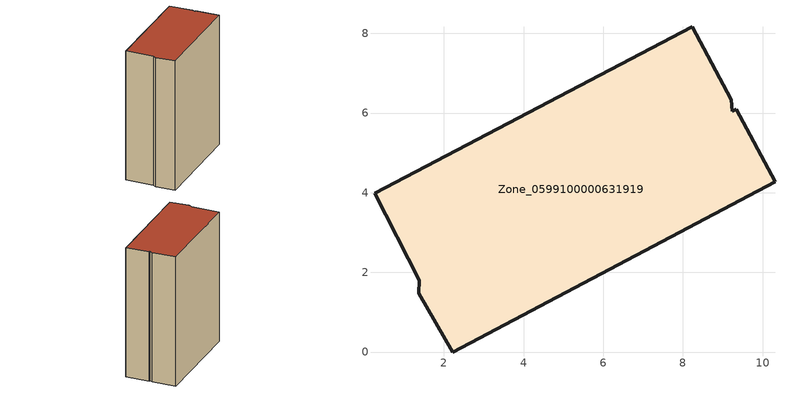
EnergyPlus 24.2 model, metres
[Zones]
Zone_0599100000631919
 floor ground (C_G): 9.23,6.04 9.34,6.1 10.31,4.27 2.22,0 1.37,1.48 1.37,1.8 0.26,3.98 8.24,8.16 9.21,6.33 z1.31
 wall outside (C_F): 9.21,6.33 8.24,8.16 0.26,3.98 1.37,1.8 1.37,1.48 2.22,0 10.31,4.27 9.34,6.1 9.23,6.04 9.21,6.33 z1.31:13.1
 roof outside (C_R): 9.34,6.1 9.23,6.04 9.21,6.33 8.24,8.16 0.26,3.98 1.37,1.8 1.37,1.48 2.22,0 10.31,4.27 z13.1
[BUILDING]
Pand.0599100000631919: North Axis=0; Terrain=City; Loads Convergence Tolerance Value=0.04; Temperature Convergence Tolerance Value=0.4; Solar Distribution=FullExterior; Maximum Number of Warmup Days=25; Minimum Number of Warmup Days=1
[Site:Location]
Rotterdam.The.Hague.AP_ZH_NLD Design_Conditions: Latitude=51.96; Longitude=4.45; Time Zone=1; Elevation=-4.5
[SITE:GROUNDTEMPERATURE:BUILDINGSURFACE]
18, 18, 18, 18, 18, 18, 18, 18, 18, 18, 18, 18
[MATERIAL] Thermal Absorptance=0.9; Solar Absorptance=0.7; Visible Absorptance=0.7
Name | Roughness | Thickness | Conductivity | Density | Specific Heat
G.TI.1946 | MediumSmooth | 0.15 | 1 | 540 | 1210
F.TI.1946 | Rough | 0.3 | 0.857143 | 1920 | 840
R.TI.1946 | MediumRough | 0.2 | 0.1 | 1500 | 1000
[CONSTRUCTION]
C_G: G.TI.1946
C_F: F.TI.1946
C_R: R.TI.1946
[ZONE]
Zone_0599100000631919: Type=1; Multiplier=1; Ceiling Height=Autocalculate; Volume=Autocalculate; Floor Area=autocalculate; Part of Total Floor Area=Yes
[ZONEINFILTRATION:DESIGNFLOWRATE]
Infil_Zone_0599100000631919: Zone or ZoneList or Space or SpaceList=Zone_0599100000631919; Schedule=AlwaysOn; Design Flow Rate Calculation Method=Flow/Area; Flow Rate per Floor Area=0.003; Constant Term Coefficient=1; Temperature Term Coefficient=0; Velocity Term Coefficient=0; Velocity Squared Term Coefficient=0
[HVACTEMPLATE:ZONE:IDEALLOADSAIRSYSTEM]
Zone_0599100000631919: Maximum Heating Supply Air Temperature=50; Minimum Cooling Supply Air Temperature=13; Maximum Heating Supply Air Humidity Ratio=0.0156; Minimum Cooling Supply Air Humidity Ratio=0.0077; Heating Limit=NoLimit; Cooling Limit=NoLimit; Dehumidification Control Type=ConstantSensibleHeatRatio; Cooling Sensible Heat Ratio=0.7; Dehumidification Setpoint=60; Humidification Control Type=None; Humidification Setpoint=30; Outdoor Air Method=None; Outdoor Air Flow Rate per Person=0.00944; Outdoor Air Flow Rate per Zone Floor Area=0; Outdoor Air Flow Rate per Zone=0; Demand Controlled Ventilation Type=None; Outdoor Air Economizer Type=NoEconomizer; Heat Recovery Type=None; Sensible Heat Recovery Effectiveness=0.7; Latent Heat Recovery Effectiveness=0.65
[ZONECONTROL:THERMOSTAT]
ThermostatControl_Zone_0599100000631919: Zone or ZoneList=Zone_0599100000631919; Control Type Schedule=DualSetpointControlType; Control 1=Thermostat_Zone_0599100000631919; Temperature Difference Between Cutout And Setpoint=0
[THERMOSTATSETPOINT:DUALSETPOINT]
Thermostat_Zone_0599100000631919: Heating Setpoint Temperature Schedule=HeatingSetpoint_Zone_0599100000631919; Cooling Setpoint Temperature Schedule=CoolingSetpoint_Zone_0599100000631919
[SCHEDULE:COMPACT]
HeatingSetpoint_Zone_0599100000631919: Through: 12/31, For: AllDays, Until: 24:00, 21
CoolingSetpoint_Zone_0599100000631919: Through: 12/31, For: AllDays, Until: 24:00, 24
DualSetpointControlType: Through: 12/31, For: AllDays, Until: 24:00, 4
AlwaysOn: Through: 12/31, For: AllDays, Until: 24:00, 1
